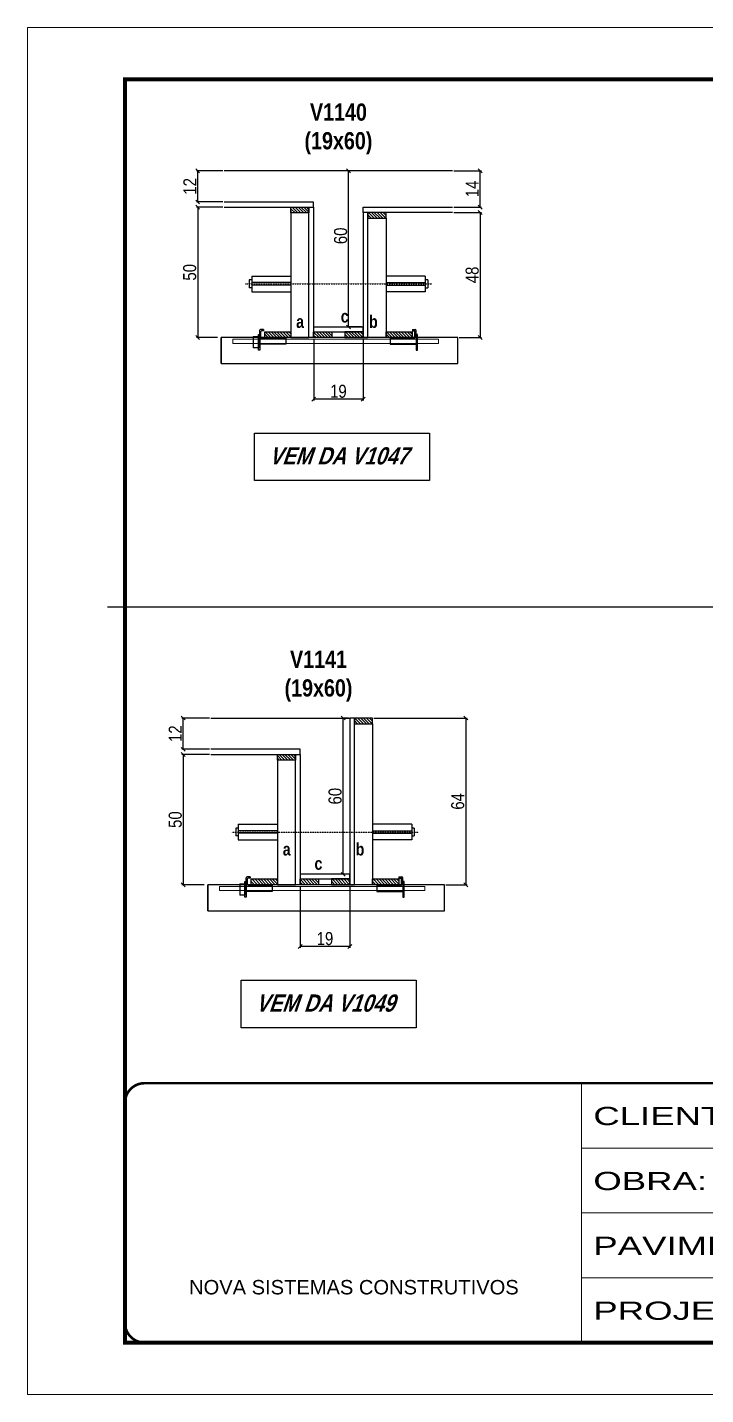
# Model space of a CAD drawing. Extents: x 3309 to 9563, y -2522 to 14608.
# Drawn here: x 6493 to 7014, y 6666 to 7716 of the extents above; entities that cross this region are included whole.
import ezdxf

# ---------------------------------------------------------------- set-up
doc = ezdxf.new("R2010")
doc.units = 0
for name, pattern in [('CONTINUO', [0]), ('DASHED', [0.75, 0.5, -0.25]), ('HIDDEN', [0.375, 0.25, -0.125])]:
    doc.linetypes.add(name, pattern=pattern)
for name, color, linetype in [('barrote', 251, 'Continuous'), ('COTA', 241, 'Continuous'), ('detalhes', 4, 'Continuous'), ('NOMENCLATURA', 7, 'Continuous'), ('Painéis', 200, 'Continuous'), ('presilha', 1, 'Continuous'), ('SARR_2.2x10', 60, 'Continuous'), ('SARR_2.2x7', 40, 'Continuous'), ('SARR_3.5x7', 81, 'Continuous'), ('TENSOR', 3, 'Continuous')]:
    doc.layers.add(name, color=color, linetype=linetype)
for name, color, linetype, lineweight in [('CONCRETO', 251, 'Continuous', 25), ('Folhas', 255, 'Continuous', 9), ('SARRAFO DE PRESSAO', 251, 'DASHED', 9), ('SCO-___-LAJ', 2, 'Continuous', 0)]:
    doc.layers.add(name, color=color, linetype=linetype, lineweight=lineweight)
doc.styles.add('ARIAL', font='arial.ttf')
doc.styles.add('COTA TECNICA 2X', font='techl___.ttf', dxfattribs={"height": 10})
doc.styles.add('TECNICA', font='techb___.ttf', dxfattribs={"height": 10})
doc.styles.add('Tecnologia', font='')
doc.styles.get('Tecnologia').set_extended_font_data('Forgotten Futurist')
doc.dimstyles.new('SECAO', dxfattribs={"dimscale": 0.333333, "dimtxt": 5, "dimasz": 9, "dimexe": 3, "dimexo": 3, "dimgap": 3, "dimtad": 1, "dimdec": 1, "dimlfac": 0.5, "dimzin": 12, "dimdsep": 46, "dimtxsty": 'COTA TECNICA 2X', "dimblk1": 'OBLIQUE', "dimblk2": 'OBLIQUE', "dimsah": 1, "dimcen": 0.9, "dimclrd": 4, "dimclre": 4, "dimclrt": 240, "dimadec": 1, "dimazin": 3, "dimtfac": 1, "dimtdec": 1, "dimtmove": 0, "dimatfit": 3, "dimfxl": 1, "dimtolj": 1, "dimtzin": 12, "dimarcsym": 0})
pattern_1 = [(135, (39948.3265, -116033.9162), (-1.122532015, -1.122532015), [])]
pattern_2 = [(135, (39938.051, -116454.1376), (-1.122532015, -1.122532015), [])]

# ---------------------------------------------------------------- blocks, each defined once
blk = doc.blocks.new('9999999999')
at = {"color": 30, "linetype": 'CONTINUO'}
for p, q in [((98564.6, 34230.2), (98564.6, 34429.4)), ((98564.6, 34379.6), (99584, 34379.6)), ((98564.6, 34329.8), (99488, 34329.8)), ((98564.6, 34280), (99488, 34280))]:
    blk.add_line(p, q, dxfattribs=at)
at = {"color": 30, "linetype": 'CONTINUO', "const_width": 2}
blk.add_lwpolyline([(99584, 34230.2), (99584, 34414.4, 0.414214), (99569, 34429.4), (98229, 34429.4, 0.414214), (98214, 34414.4), (98214, 34245.2, 0.414214), (98229, 34230.2), (99584, 34230.2)], format="xyb", dxfattribs=at)
at = {"layer": 'Folhas'}
blk.add_lwpolyline([(98139, 34190.2), (99624, 34190.2), (99624, 35240.2), (98139, 35240.2)], close=True, dxfattribs=at)
at = {"layer": 'Folhas', "color": 30, "const_width": 3}
blk.add_lwpolyline([(98214, 34230.2), (99584, 34230.2), (99584, 35200.2), (98214, 35200.2)], close=True, dxfattribs=at)
at = {"color": 7, "linetype": 'Continuous', "ltscale": 5, "style": 'ARIAL'}
blk.add_text('NOVA SISTEMAS CONSTRUTIVOS', height=11.059, dxfattribs=at).set_placement((98263.2, 34267.2))
at = {"layer": 'Folhas', "color": 7, "style": 'Tecnologia', "width": 1.5}
for s, p in [('CLIENTE:', (98573.7, 34397.2)), ('OBRA:', (98573.7, 34347.3)), ('PAVIMENTO:', (98573.7, 34297.5)), ('PROJETO:', (98573.7, 34247.7))]:
    blk.add_text(s, height=14, dxfattribs=at).set_placement(p)
blk = doc.blocks.new('_Oblique')
at = {"color": 0, "linetype": 'ByBlock', "lineweight": -2}
blk.add_line((-0.5, -0.5), (0.5, 0.5), dxfattribs=at)
blk = doc.blocks.new('*D959')
at = {"layer": 'COTA', "color": 4, "lineweight": -2, "transparency": 16777216}
for p, q in [((6712.8, 7477.3), (6712.8, 7429.8)), ((6750.8, 7477.3), (6750.8, 7429.8)), ((6750.8, 7430.8), (6712.8, 7430.8))]:
    blk.add_line(p, q, dxfattribs=at)
at = {"layer": 'Defpoints', "color": 0, "transparency": 16777216}
for p in [(6712.8, 7478.3), (6750.8, 7478.3), (6712.8, 7430.8)]:
    blk.add_point(p, dxfattribs=at)
at = {"layer": 'COTA', "color": 4, "lineweight": -2, "transparency": 16777216, "xscale": 3, "yscale": 3, "zscale": 3, "rotation": 180}
blk.add_blockref('_Oblique', (6712.8, 7430.8), dxfattribs=at)
at = {"layer": 'COTA', "color": 4, "lineweight": -2, "transparency": 16777216, "xscale": 3, "yscale": 3, "zscale": 3}
blk.add_blockref('_Oblique', (6750.8, 7430.8), dxfattribs=at)
at = {"layer": 'COTA', "color": 240, "transparency": 16777216, "insert": (6731.8, 7436.9), "char_height": 10, "attachment_point": 5, "style": 'COTA TECNICA 2X'}
blk.add_mtext('\\A1;19', dxfattribs=at)
blk = doc.blocks.new('PRESILHA METÁLICA 1')
at = {"layer": 'presilha'}
for p, q in [((7.5, 10.6), (7.5, 19.9)), ((12, 21), (8.6, 21)), ((9, 11.6), (9, 18.9)), ((12, 19.5), (9.6, 19.5)), ((12, 21), (12, 19.5)), ((0, 13), (6, 13)), ((0, 13), (0, 0)), ((6, 0), (0, 0)), ((6, 15.5), (7.5, 15.5)), ((6, -2.5), (6, 15.5)), ((6, 13), (6, 0)), ((7.5, 15.5), (7.5, -2.5)), ((37.5, 4.1), (7.5, 4.1)), ((37.5, 11), (9.6, 11)), ((37.5, 11), (37.5, 4.1)), ((7.5, -2.5), (6, -2.5))]:
    blk.add_line(p, q, dxfattribs=at)
for centre, radius, start, end in [((8.6, 19.9), 1.14, 90, 180), ((9.6, 18.9), 0.57, 90, 180), ((9.6, 11.6), 0.57, 180, 270)]:
    blk.add_arc(centre, radius, start, end, dxfattribs=at)
blk = doc.blocks.new('PRESILHA METÁLICA 2')
at = {"layer": 'presilha'}
for p, q in [((-5.2, 23.5), (-5.2, 22)), ((-5.2, 23.5), (-1.9, 23.5)), ((-5.2, 22), (-2.8, 22)), ((-2.2, 14.1), (-2.2, 21.4)), ((0.8, 18), (-0.8, 18)), ((-0.8, 18), (-0.8, 0)), ((-0.8, 14.6), (-0.8, 22.4)), ((0.8, 0), (0.8, 18)), ((-30.8, 13.5), (-30.8, 6.6)), ((-30.8, 13.5), (-2.8, 13.5)), ((-30.8, 6.6), (-0.8, 6.6)), ((-0.8, 0), (0.8, 0))]:
    blk.add_line(p, q, dxfattribs=at)
for centre, radius, start, end in [((-2.8, 21.4), 0.57, 0, 90), ((-1.9, 22.4), 1.14, 0, 90), ((-2.8, 14.1), 0.57, 270, 0)]:
    blk.add_arc(centre, radius, start, end, dxfattribs=at)
blk = doc.blocks.new('*D960')
at = {"layer": 'COTA', "color": 4, "lineweight": -2, "transparency": 16777216}
for p, q in [((6643.1, 7578.3), (6622.7, 7578.3)), ((6623.7, 7578.3), (6623.7, 7478.3)), ((6639, 7478.3), (6622.7, 7478.3))]:
    blk.add_line(p, q, dxfattribs=at)
at = {"layer": 'Defpoints', "color": 0, "transparency": 16777216}
for p in [(6644.1, 7578.3), (6623.7, 7478.3), (6640, 7478.3)]:
    blk.add_point(p, dxfattribs=at)
at = {"layer": 'COTA', "color": 4, "lineweight": -2, "transparency": 16777216, "xscale": 3, "yscale": 3, "zscale": 3}
for p, rotation in [((6623.7, 7578.3), 90), ((6623.7, 7478.3), 270)]:
    blk.add_blockref('_Oblique', p, dxfattribs=dict(at, rotation=rotation))
at = {"layer": 'COTA', "color": 240, "transparency": 16777216, "insert": (6617.6, 7528.3), "char_height": 10, "attachment_point": 5, "rotation": 90, "style": 'COTA TECNICA 2X'}
blk.add_mtext('\\A1;50', dxfattribs=at)
blk = doc.blocks.new('*D961')
at = {"layer": 'COTA', "color": 4, "lineweight": -2, "transparency": 16777216}
for p, q in [((6820.5, 7574.3), (6841.7, 7574.3)), ((6840.7, 7574.3), (6840.7, 7478.3)), ((6824.6, 7478.3), (6841.7, 7478.3))]:
    blk.add_line(p, q, dxfattribs=at)
at = {"layer": 'Defpoints', "color": 0, "transparency": 16777216}
for p in [(6819.5, 7574.3), (6823.6, 7478.3), (6840.7, 7478.3)]:
    blk.add_point(p, dxfattribs=at)
at = {"layer": 'COTA', "color": 4, "lineweight": -2, "transparency": 16777216, "xscale": 3, "yscale": 3, "zscale": 3}
for p, rotation in [((6840.7, 7574.3), 90), ((6840.7, 7478.3), 270)]:
    blk.add_blockref('_Oblique', p, dxfattribs=dict(at, rotation=rotation))
at = {"layer": 'COTA', "color": 240, "transparency": 16777216, "insert": (6834.6, 7526.3), "char_height": 10, "attachment_point": 5, "rotation": 90, "style": 'COTA TECNICA 2X'}
blk.add_mtext('\\A1;48', dxfattribs=at)
blk = doc.blocks.new('*D962')
at = {"layer": 'COTA', "color": 4, "lineweight": -2, "transparency": 16777216}
for p, q in [((6749.8, 7606.3), (6738.6, 7606.3)), ((6739.6, 7486.3), (6739.6, 7606.3)), ((6749.8, 7486.3), (6738.6, 7486.3))]:
    blk.add_line(p, q, dxfattribs=at)
at = {"layer": 'Defpoints', "color": 0, "transparency": 16777216}
for p in [(6739.6, 7606.3), (6750.8, 7606.3), (6750.8, 7486.3)]:
    blk.add_point(p, dxfattribs=at)
at = {"layer": 'COTA', "color": 4, "lineweight": -2, "transparency": 16777216, "xscale": 3, "yscale": 3, "zscale": 3}
for p, rotation in [((6739.6, 7606.3), 90), ((6739.6, 7486.3), 270)]:
    blk.add_blockref('_Oblique', p, dxfattribs=dict(at, rotation=rotation))
at = {"layer": 'COTA', "color": 240, "transparency": 16777216, "insert": (6733.5, 7556.3), "char_height": 10, "attachment_point": 5, "rotation": 90, "style": 'COTA TECNICA 2X'}
blk.add_mtext('\\A1;60', dxfattribs=at)
blk = doc.blocks.new('*D963')
at = {"layer": 'COTA', "color": 4, "lineweight": -2, "transparency": 16777216}
for p, q in [((6820.5, 7606.3), (6841.7, 7606.3)), ((6840.7, 7578.3), (6840.7, 7606.3)), ((6820.5, 7578.3), (6841.7, 7578.3))]:
    blk.add_line(p, q, dxfattribs=at)
at = {"layer": 'Defpoints', "color": 0, "transparency": 16777216}
for p in [(6819.5, 7606.3), (6840.7, 7606.3), (6819.5, 7578.3)]:
    blk.add_point(p, dxfattribs=at)
at = {"layer": 'COTA', "color": 4, "lineweight": -2, "transparency": 16777216, "xscale": 3, "yscale": 3, "zscale": 3}
for p, rotation in [((6840.7, 7606.3), 90), ((6840.7, 7578.3), 270)]:
    blk.add_blockref('_Oblique', p, dxfattribs=dict(at, rotation=rotation))
at = {"layer": 'COTA', "color": 240, "transparency": 16777216, "insert": (6834.6, 7592.3), "char_height": 10, "attachment_point": 5, "rotation": 90, "style": 'COTA TECNICA 2X'}
blk.add_mtext('\\A1;14', dxfattribs=at)
blk = doc.blocks.new('*D971')
at = {"layer": 'COTA', "color": 4, "lineweight": -2, "transparency": 16777216}
for p, q in [((6643.1, 7606.3), (6622.7, 7606.3)), ((6623.7, 7582.3), (6623.7, 7606.3)), ((6643.1, 7582.3), (6622.7, 7582.3))]:
    blk.add_line(p, q, dxfattribs=at)
at = {"layer": 'Defpoints', "color": 0, "transparency": 16777216}
for p in [(6623.7, 7606.3), (6644.1, 7606.3), (6644.1, 7582.3)]:
    blk.add_point(p, dxfattribs=at)
at = {"layer": 'COTA', "color": 4, "lineweight": -2, "transparency": 16777216, "xscale": 3, "yscale": 3, "zscale": 3}
for p, rotation in [((6623.7, 7606.3), 90), ((6623.7, 7582.3), 270)]:
    blk.add_blockref('_Oblique', p, dxfattribs=dict(at, rotation=rotation))
at = {"layer": 'COTA', "color": 240, "transparency": 16777216, "insert": (6617.7, 7594.3), "char_height": 10, "attachment_point": 5, "rotation": 90, "style": 'COTA TECNICA 2X'}
blk.add_mtext('\\A1;12', dxfattribs=at)
blk = doc.blocks.new('*D985')
at = {"layer": 'COTA', "color": 4, "lineweight": -2, "transparency": 16777216}
for p, q in [((6702.5, 7057), (6702.5, 7009.6)), ((6740.5, 7057), (6740.5, 7009.6)), ((6740.5, 7010.6), (6702.5, 7010.6))]:
    blk.add_line(p, q, dxfattribs=at)
at = {"layer": 'Defpoints', "color": 0, "transparency": 16777216}
for p in [(6702.5, 7058), (6740.5, 7058), (6702.5, 7010.6)]:
    blk.add_point(p, dxfattribs=at)
at = {"layer": 'COTA', "color": 4, "lineweight": -2, "transparency": 16777216, "xscale": 3, "yscale": 3, "zscale": 3, "rotation": 180}
blk.add_blockref('_Oblique', (6702.5, 7010.6), dxfattribs=at)
at = {"layer": 'COTA', "color": 4, "lineweight": -2, "transparency": 16777216, "xscale": 3, "yscale": 3, "zscale": 3}
blk.add_blockref('_Oblique', (6740.5, 7010.6), dxfattribs=at)
at = {"layer": 'COTA', "color": 240, "transparency": 16777216, "insert": (6721.5, 7016.6), "char_height": 10, "attachment_point": 5, "style": 'COTA TECNICA 2X'}
blk.add_mtext('\\A1;19', dxfattribs=at)
blk = doc.blocks.new('*D986')
at = {"layer": 'COTA', "color": 4, "lineweight": -2, "transparency": 16777216}
for p, q in [((6759.1, 7186), (6830.6, 7186)), ((6829.6, 7186), (6829.6, 7058)), ((6814.3, 7058), (6830.6, 7058))]:
    blk.add_line(p, q, dxfattribs=at)
at = {"layer": 'Defpoints', "color": 0, "transparency": 16777216}
for p in [(6758.1, 7186), (6813.3, 7058), (6829.6, 7058)]:
    blk.add_point(p, dxfattribs=at)
at = {"layer": 'COTA', "color": 4, "lineweight": -2, "transparency": 16777216, "xscale": 3, "yscale": 3, "zscale": 3}
for p, rotation in [((6829.6, 7186), 90), ((6829.6, 7058), 270)]:
    blk.add_blockref('_Oblique', p, dxfattribs=dict(at, rotation=rotation))
at = {"layer": 'COTA', "color": 240, "transparency": 16777216, "insert": (6823.5, 7122), "char_height": 10, "attachment_point": 5, "rotation": 90, "style": 'COTA TECNICA 2X'}
blk.add_mtext('\\A1;64', dxfattribs=at)
blk = doc.blocks.new('*D987')
at = {"layer": 'COTA', "color": 4, "lineweight": -2, "transparency": 16777216}
for p, q in [((6632.8, 7158), (6611.6, 7158)), ((6612.6, 7158), (6612.6, 7058)), ((6628.7, 7058), (6611.6, 7058))]:
    blk.add_line(p, q, dxfattribs=at)
at = {"layer": 'Defpoints', "color": 0, "transparency": 16777216}
for p in [(6633.8, 7158), (6612.6, 7058), (6629.7, 7058)]:
    blk.add_point(p, dxfattribs=at)
at = {"layer": 'COTA', "color": 4, "lineweight": -2, "transparency": 16777216, "xscale": 3, "yscale": 3, "zscale": 3}
for p, rotation in [((6612.6, 7158), 90), ((6612.6, 7058), 270)]:
    blk.add_blockref('_Oblique', p, dxfattribs=dict(at, rotation=rotation))
at = {"layer": 'COTA', "color": 240, "transparency": 16777216, "insert": (6606.5, 7108), "char_height": 10, "attachment_point": 5, "rotation": 90, "style": 'COTA TECNICA 2X'}
blk.add_mtext('\\A1;50', dxfattribs=at)
blk = doc.blocks.new('*D988')
at = {"layer": 'COTA', "color": 4, "lineweight": -2, "transparency": 16777216}
for p, q in [((6739.5, 7186), (6734.4, 7186)), ((6735.4, 7066), (6735.4, 7186)), ((6739.5, 7066), (6734.4, 7066))]:
    blk.add_line(p, q, dxfattribs=at)
at = {"layer": 'Defpoints', "color": 0, "transparency": 16777216}
for p in [(6735.4, 7186), (6740.5, 7186), (6740.5, 7066)]:
    blk.add_point(p, dxfattribs=at)
at = {"layer": 'COTA', "color": 4, "lineweight": -2, "transparency": 16777216, "xscale": 3, "yscale": 3, "zscale": 3}
for p, rotation in [((6735.4, 7186), 90), ((6735.4, 7066), 270)]:
    blk.add_blockref('_Oblique', p, dxfattribs=dict(at, rotation=rotation))
at = {"layer": 'COTA', "color": 240, "transparency": 16777216, "insert": (6729.3, 7126), "char_height": 10, "attachment_point": 5, "rotation": 90, "style": 'COTA TECNICA 2X'}
blk.add_mtext('\\A1;60', dxfattribs=at)
blk = doc.blocks.new('*D989')
at = {"layer": 'COTA', "color": 4, "lineweight": -2, "transparency": 16777216}
for p, q in [((6632.8, 7186), (6611.6, 7186)), ((6612.6, 7162), (6612.6, 7186)), ((6632.8, 7162), (6611.6, 7162))]:
    blk.add_line(p, q, dxfattribs=at)
at = {"layer": 'Defpoints', "color": 0, "transparency": 16777216}
for p in [(6612.6, 7186), (6633.8, 7186), (6633.8, 7162)]:
    blk.add_point(p, dxfattribs=at)
at = {"layer": 'COTA', "color": 4, "lineweight": -2, "transparency": 16777216, "xscale": 3, "yscale": 3, "zscale": 3}
for p, rotation in [((6612.6, 7186), 90), ((6612.6, 7162), 270)]:
    blk.add_blockref('_Oblique', p, dxfattribs=dict(at, rotation=rotation))
at = {"layer": 'COTA', "color": 240, "transparency": 16777216, "insert": (6606.5, 7174), "char_height": 10, "attachment_point": 5, "rotation": 90, "style": 'COTA TECNICA 2X'}
blk.add_mtext('\\A1;12', dxfattribs=at)

msp = doc.modelspace()

# ---------------------------------------------------------------- hatches: boundary and pattern name
at = {"layer": 'SARR_2.2x10'}
h = msp.add_hatch(dxfattribs=at)
h.set_pattern_fill('ANSI31', color=256, scale=0.5, angle=90)
h.set_pattern_definition([(135, (39868.7265, -116033.9162), (-1.122532015, -1.122532015), [])])
h.paths.add_polyline_path([(6675.19, 7482.65), (6675.19, 7478.25), (6695.19, 7478.25), (6695.19, 7482.65)])
h = msp.add_hatch(dxfattribs=at)
h.set_pattern_fill('ANSI31', color=256, scale=0.5, angle=90)
h.set_pattern_definition([(135, (39961.9265, -116033.9162), (-1.122532015, -1.122532015), [])])
h.paths.add_polyline_path([(6768.39, 7482.65), (6768.39, 7478.25), (6788.39, 7478.25), (6788.39, 7482.65)])
h = msp.add_hatch(dxfattribs=at)
h.set_pattern_fill('ANSI31', color=256, scale=0.5, angle=90)
h.set_pattern_definition([(135, (39858.451, -116454.1376), (-1.122532015, -1.122532015), [])])
h.paths.add_polyline_path([(6664.91, 7062.43), (6664.91, 7058.03), (6684.91, 7058.03), (6684.91, 7062.43)])
h = msp.add_hatch(dxfattribs=at)
h.set_pattern_fill('ANSI31', color=256, scale=0.5, angle=90)
h.set_pattern_definition([(135, (39951.651, -116454.1376), (-1.122532015, -1.122532015), [])])
h.paths.add_polyline_path([(6758.11, 7062.43), (6758.11, 7058.03), (6778.11, 7058.03), (6778.11, 7062.43)])
at = {"layer": 'SARR_2.2x7'}
h = msp.add_hatch(dxfattribs=at)
h.set_pattern_fill('ANSI31', color=256, scale=0.5, angle=90)
h.set_pattern_definition([(135, (39882.7265, -115938.3162), (-1.122532015, -1.122532015), [])])
h.paths.add_polyline_path([(6709.19, 7578.25), (6709.19, 7573.85), (6695.19, 7573.85), (6695.19, 7578.25)])
h = msp.add_hatch(dxfattribs=at)
h.set_pattern_fill('ANSI31', color=256, scale=0.5, angle=90)
h.set_pattern_definition([(135, (39862.7265, -115942.3162), (-1.122532015, -1.122532015), [])])
h.paths.add_polyline_path([(6754.39, 7574.25), (6754.39, 7569.85), (6768.39, 7569.85), (6768.39, 7574.25)])
h = msp.add_hatch(dxfattribs=at)
h.set_pattern_fill('ANSI31', color=256, scale=0.5, angle=90)
h.set_pattern_definition(pattern_1)
h.paths.add_polyline_path([(6726.79, 7478.25), (6726.79, 7482.65), (6712.79, 7482.65), (6712.79, 7478.25)])
h = msp.add_hatch(dxfattribs=at)
h.set_pattern_fill('ANSI31', color=256, scale=0.5, angle=90)
h.set_pattern_definition(pattern_1)
h.paths.add_polyline_path([(6736.79, 7482.65), (6736.79, 7478.25), (6750.79, 7478.25), (6750.79, 7482.65)])
h = msp.add_hatch(dxfattribs=at)
h.set_pattern_fill('ANSI31', color=256, scale=0.5, angle=90)
h.set_pattern_definition([(135, (39872.451, -116330.5376), (-1.122532015, -1.122532015), [])])
h.paths.add_polyline_path([(6744.11, 7186.03), (6744.11, 7181.63), (6758.11, 7181.63), (6758.11, 7186.03)])
h = msp.add_hatch(dxfattribs=at)
h.set_pattern_fill('ANSI31', color=256, scale=0.5, angle=90)
h.set_pattern_definition([(135, (39852.451, -116358.5376), (-1.122532015, -1.122532015), [])])
h.paths.add_polyline_path([(6698.91, 7158.03), (6698.91, 7153.63), (6684.91, 7153.63), (6684.91, 7158.03)])
h = msp.add_hatch(dxfattribs=at)
h.set_pattern_fill('ANSI31', color=256, scale=0.5, angle=90)
h.set_pattern_definition(pattern_2)
h.paths.add_polyline_path([(6716.51, 7058.03), (6716.51, 7062.43), (6702.51, 7062.43), (6702.51, 7058.03)])
h = msp.add_hatch(dxfattribs=at)
h.set_pattern_fill('ANSI31', color=256, scale=0.5, angle=90)
h.set_pattern_definition(pattern_2)
h.paths.add_polyline_path([(6726.51, 7062.43), (6726.51, 7058.03), (6740.51, 7058.03), (6740.51, 7062.43)])

# ---------------------------------------------------------------- linework, layer by layer
at = {"ltscale": 3}
for p, q in [((6663.19, 7522.42), (6663.19, 7516.42)), ((6665.19, 7522.42), (6663.19, 7522.42)), ((6665.19, 7525.42), (6665.19, 7513.42)), ((6665.19, 7525.42), (6695.19, 7525.42)), ((6695.19, 7520.42), (6665.19, 7520.42)), ((6695.19, 7518.42), (6665.19, 7518.42)), ((6798.39, 7525.42), (6768.39, 7525.42)), ((6768.39, 7520.42), (6798.39, 7520.42)), ((6768.39, 7518.42), (6798.39, 7518.42)), ((6798.39, 7525.42), (6798.39, 7513.42)), ((6800.39, 7522.42), (6798.39, 7522.42)), ((6800.39, 7522.42), (6800.39, 7516.42)), ((6665.19, 7516.42), (6663.19, 7516.42)), ((6665.19, 7513.42), (6695.19, 7513.42)), ((6798.39, 7513.42), (6768.39, 7513.42)), ((6798.39, 7516.42), (6800.39, 7516.42)), ((6652.91, 7101.48), (6652.91, 7095.48)), ((6654.91, 7101.48), (6652.91, 7101.48)), ((6654.91, 7104.48), (6654.91, 7092.48)), ((6654.91, 7104.48), (6684.91, 7104.48)), ((6684.91, 7099.48), (6654.91, 7099.48)), ((6788.11, 7104.48), (6758.11, 7104.48)), ((6758.11, 7099.48), (6788.11, 7099.48)), ((6788.11, 7104.48), (6788.11, 7092.48)), ((6790.11, 7101.48), (6788.11, 7101.48)), ((6790.11, 7101.48), (6790.11, 7095.48)), ((6654.91, 7095.48), (6652.91, 7095.48)), ((6684.91, 7097.48), (6654.91, 7097.48)), ((6654.91, 7092.48), (6684.91, 7092.48)), ((6758.11, 7097.48), (6788.11, 7097.48)), ((6788.11, 7092.48), (6758.11, 7092.48)), ((6788.11, 7095.48), (6790.11, 7095.48))]:
    msp.add_line(p, q, dxfattribs=at)
at = {"layer": 'barrote'}
for points in [[(6641.73, 7458.25), (6823.65, 7458.25), (6823.65, 7478.25), (6641.73, 7478.25)], [(6631.46, 7038.03), (6813.37, 7038.03), (6813.37, 7058.03), (6631.46, 7058.03)]]:
    msp.add_lwpolyline(points, close=True, dxfattribs=at)
at = {"layer": 'CONCRETO', "linetype": 'Continuous'}
for p, q in [((6819.49, 7606.25), (6644.09, 7606.25)), ((6633.81, 7186.03), (6740.51, 7186.03))]:
    msp.add_line(p, q, dxfattribs=at)
at = {"layer": 'COTA'}
msp.add_line((6554.37, 7271.31), (7924.37, 7271.31), dxfattribs=at)
at = {"layer": 'detalhes', "color": 250}
for p, q in [((6641.73, 7458.25), (6641.73, 7478.25)), ((6631.46, 7038.03), (6631.46, 7058.03))]:
    msp.add_line(p, q, dxfattribs=at)
at = {"layer": 'NOMENCLATURA', "elevation": 0}
for points in [[(6667.35, 7404.89), (6801.89, 7404.89), (6801.89, 7368.43), (6667.35, 7368.43)], [(6657.08, 6984.67), (6791.61, 6984.67), (6791.61, 6948.21), (6657.08, 6948.21)]]:
    msp.add_lwpolyline(points, close=True, dxfattribs=at)
at = {"layer": 'Painéis', "linetype": 'Continuous', "elevation": 0}
for points in [[(6644.09, 7578.25), (6712.79, 7578.25), (6712.79, 7582.25), (6644.09, 7582.25)], [(6819.49, 7574.25), (6750.79, 7574.25), (6750.79, 7578.25), (6819.49, 7578.25)], [(6633.81, 7158.03), (6702.51, 7158.03), (6702.51, 7162.03), (6633.81, 7162.03)]]:
    msp.add_lwpolyline(points, dxfattribs=at)
at = {"layer": 'Painéis', "linetype": 'Continuous'}
for points in [[(6709.19, 7478.25), (6709.19, 7578.25), (6712.79, 7578.25), (6712.79, 7478.25)], [(6754.39, 7478.25), (6754.39, 7574.25), (6750.79, 7574.25), (6750.79, 7478.25)], [(6750.79, 7486.25), (6712.79, 7486.25), (6712.79, 7482.65), (6750.79, 7482.65)], [(6744.11, 7058.03), (6744.11, 7186.03), (6740.51, 7186.03), (6740.51, 7058.03)], [(6698.91, 7058.03), (6698.91, 7158.03), (6702.51, 7158.03), (6702.51, 7058.03)], [(6740.51, 7066.03), (6702.51, 7066.03), (6702.51, 7062.43), (6740.51, 7062.43)]]:
    msp.add_lwpolyline(points, close=True, dxfattribs=at)
at = {"layer": 'SARR_2.2x10'}
for points in [[(6675.19, 7482.65), (6695.19, 7482.65), (6695.19, 7478.25), (6675.19, 7478.25)], [(6768.39, 7482.65), (6788.39, 7482.65), (6788.39, 7478.25), (6768.39, 7478.25)], [(6664.91, 7062.43), (6684.91, 7062.43), (6684.91, 7058.03), (6664.91, 7058.03)], [(6758.11, 7062.43), (6778.11, 7062.43), (6778.11, 7058.03), (6758.11, 7058.03)]]:
    msp.add_lwpolyline(points, close=True, dxfattribs=at)
at = {"layer": 'SARR_2.2x7', "elevation": 0}
for points in [[(6695.19, 7578.25), (6709.19, 7578.25), (6709.19, 7573.85), (6695.19, 7573.85)], [(6768.39, 7574.25), (6754.39, 7574.25), (6754.39, 7569.85), (6768.39, 7569.85)], [(6758.11, 7186.03), (6744.11, 7186.03), (6744.11, 7181.63), (6758.11, 7181.63)], [(6684.91, 7158.03), (6698.91, 7158.03), (6698.91, 7153.63), (6684.91, 7153.63)]]:
    msp.add_lwpolyline(points, close=True, dxfattribs=at)
at = {"layer": 'SARR_2.2x7'}
for points in [[(6712.79, 7482.65), (6726.79, 7482.65), (6726.79, 7478.25), (6712.79, 7478.25)], [(6750.79, 7482.65), (6736.79, 7482.65), (6736.79, 7478.25), (6750.79, 7478.25)], [(6702.51, 7062.43), (6716.51, 7062.43), (6716.51, 7058.03), (6702.51, 7058.03)], [(6740.51, 7062.43), (6726.51, 7062.43), (6726.51, 7058.03), (6740.51, 7058.03)]]:
    msp.add_lwpolyline(points, close=True, dxfattribs=at)
at = {"layer": 'SARR_3.5x7'}
for points in [[(6709.19, 7573.85), (6695.19, 7573.85), (6695.19, 7478.25), (6709.19, 7478.25)], [(6754.39, 7569.85), (6768.39, 7569.85), (6768.39, 7478.25), (6754.39, 7478.25)], [(6744.11, 7181.63), (6758.11, 7181.63), (6758.11, 7058.03), (6744.11, 7058.03)], [(6698.91, 7153.63), (6684.91, 7153.63), (6684.91, 7058.03), (6698.91, 7058.03)]]:
    msp.add_lwpolyline(points, close=True, dxfattribs=at)
at = {"layer": 'SCO-___-LAJ', "color": 1}
for points in [[(6650.73, 7476.92), (6808.57, 7476.92), (6808.57, 7473.72), (6650.73, 7473.72)], [(6640.46, 7056.7), (6798.29, 7056.7), (6798.29, 7053.5), (6640.46, 7053.5)]]:
    msp.add_lwpolyline(points, close=True, dxfattribs=at)
at = {"layer": 'TENSOR', "linetype": 'HIDDEN', "ltscale": 0.5}
for p, q in [((6660.19, 7519.42), (6803.69, 7519.42)), ((6649.91, 7098.48), (6793.42, 7098.48))]:
    msp.add_line(p, q, dxfattribs=at)

# ---------------------------------------------------------------- block references
at = {"layer": 'presilha', "xscale": 0.6666666666666666, "yscale": 0.6666666666666666, "zscale": 0.6666666666666666}
for name, p in [('PRESILHA METÁLICA 1', (6666.32, 7470.29)), ('PRESILHA METÁLICA 2', (6792.07, 7468.62)), ('PRESILHA METÁLICA 1', (6656.04, 7050.07)), ('PRESILHA METÁLICA 2', (6781.79, 7048.4))]:
    msp.add_blockref(name, p, dxfattribs=at)
at = {"layer": 'SARRAFO DE PRESSAO', "color": 6, "linetype": 'ByBlock'}
msp.add_blockref('9999999999', (-91646.11, -27523.8), dxfattribs=at)

# ---------------------------------------------------------------- texts
at = {"layer": 'detalhes', "style": 'TECNICA'}
for s, p in [('c', (6733.61, 7489.72)), ('a', (6699.31, 7485.62)), ('b', (6755.29, 7485.6)), ('a', (6689.04, 7080.47)), ('b', (6745.01, 7080.46)), ('c', (6713.4, 7069.5))]:
    msp.add_text(s, height=9.6, dxfattribs=at).set_placement(p)
at = {"layer": 'NOMENCLATURA', "char_height": 13.2, "attachment_point": 2, "style": 'TECNICA'}
for s, insert in [('V1140\\P(19x60)', (6731.82, 7657.95)), ('V1141\\P(19x60)', (6716.51, 7237.73))]:
    msp.add_mtext_dynamic_manual_height_columns(s, width=300.2766, gutter_width=1, heights=[0], dxfattribs=dict(at, insert=insert))
at = {"layer": 'NOMENCLATURA', "char_height": 13.2, "width": 300.2766, "attachment_point": 2, "style": 'TECNICA'}
for s, insert in [('{\\Q19;VEM DA V1047}', (6731.79, 7393.93)), ('{\\Q19;VEM DA V1049}', (6721.51, 6973.71))]:
    msp.add_mtext(s, dxfattribs=dict(at, insert=insert))

# ---------------------------------------------------------------- dimensions: what is measured, and where the dimension line sits
at = {"layer": 'COTA'}
for base, p1, p2, picture, middle in [((6623.74, 7606.25), (6644.09, 7582.25), (6644.09, 7606.25), '*D971', (6617.68, 7594.25)), ((6840.71, 7606.25), (6819.49, 7578.25), (6819.49, 7606.25), '*D963', (6834.63, 7592.25)), ((6623.74, 7478.25, 0), (6644.09, 7578.25), (6639.97, 7478.25, 0), '*D960', (6617.63, 7528.25, 0)), ((6840.71, 7478.25, 0), (6819.49, 7574.25), (6823.6, 7478.25, 0), '*D961', (6834.61, 7526.25, 0)), ((6612.59, 7186.03), (6633.81, 7162.03), (6633.81, 7186.03), '*D989', (6606.54, 7174.03)), ((6735.44, 7186.03), (6740.51, 7066.03), (6740.51, 7186.03), '*D988', (6729.34, 7126.03)), ((6829.56, 7058.03, 0), (6758.11, 7186.03), (6813.33, 7058.03, 0), '*D986', (6823.46, 7122.03, 0)), ((6612.59, 7058.03, 0), (6633.81, 7158.03), (6629.7, 7058.03, 0), '*D987', (6606.48, 7108.03, 0))]:
    dim = msp.add_linear_dim(base=base, p1=p1, p2=p2, angle=90, dimstyle='SECAO', dxfattribs=at)
    dim.commit()
    dim.dimension.update_dxf_attribs({"geometry": picture, "text_midpoint": middle})
for base, p1, p2, angle, picture, middle in [((6739.61, 7606.25), (6750.79, 7486.25), (6750.79, 7606.25), 90, '*D962', (6739.61, 7556.25)), ((6712.79, 7430.78), (6750.79, 7478.25), (6712.79, 7478.25), 180, '*D959', (6731.79, 7430.78)), ((6702.51, 7010.56), (6740.51, 7058.03), (6702.51, 7058.03), 180, '*D985', (6721.51, 7010.56))]:
    dim = msp.add_linear_dim(base=base, p1=p1, p2=p2, angle=angle, dimstyle='SECAO', dxfattribs=at)
    dim.commit()
    dim.dimension.update_dxf_attribs({"geometry": picture, "text_midpoint": middle, "dimtype": 160})

doc.saveas('drawing.dxf')
